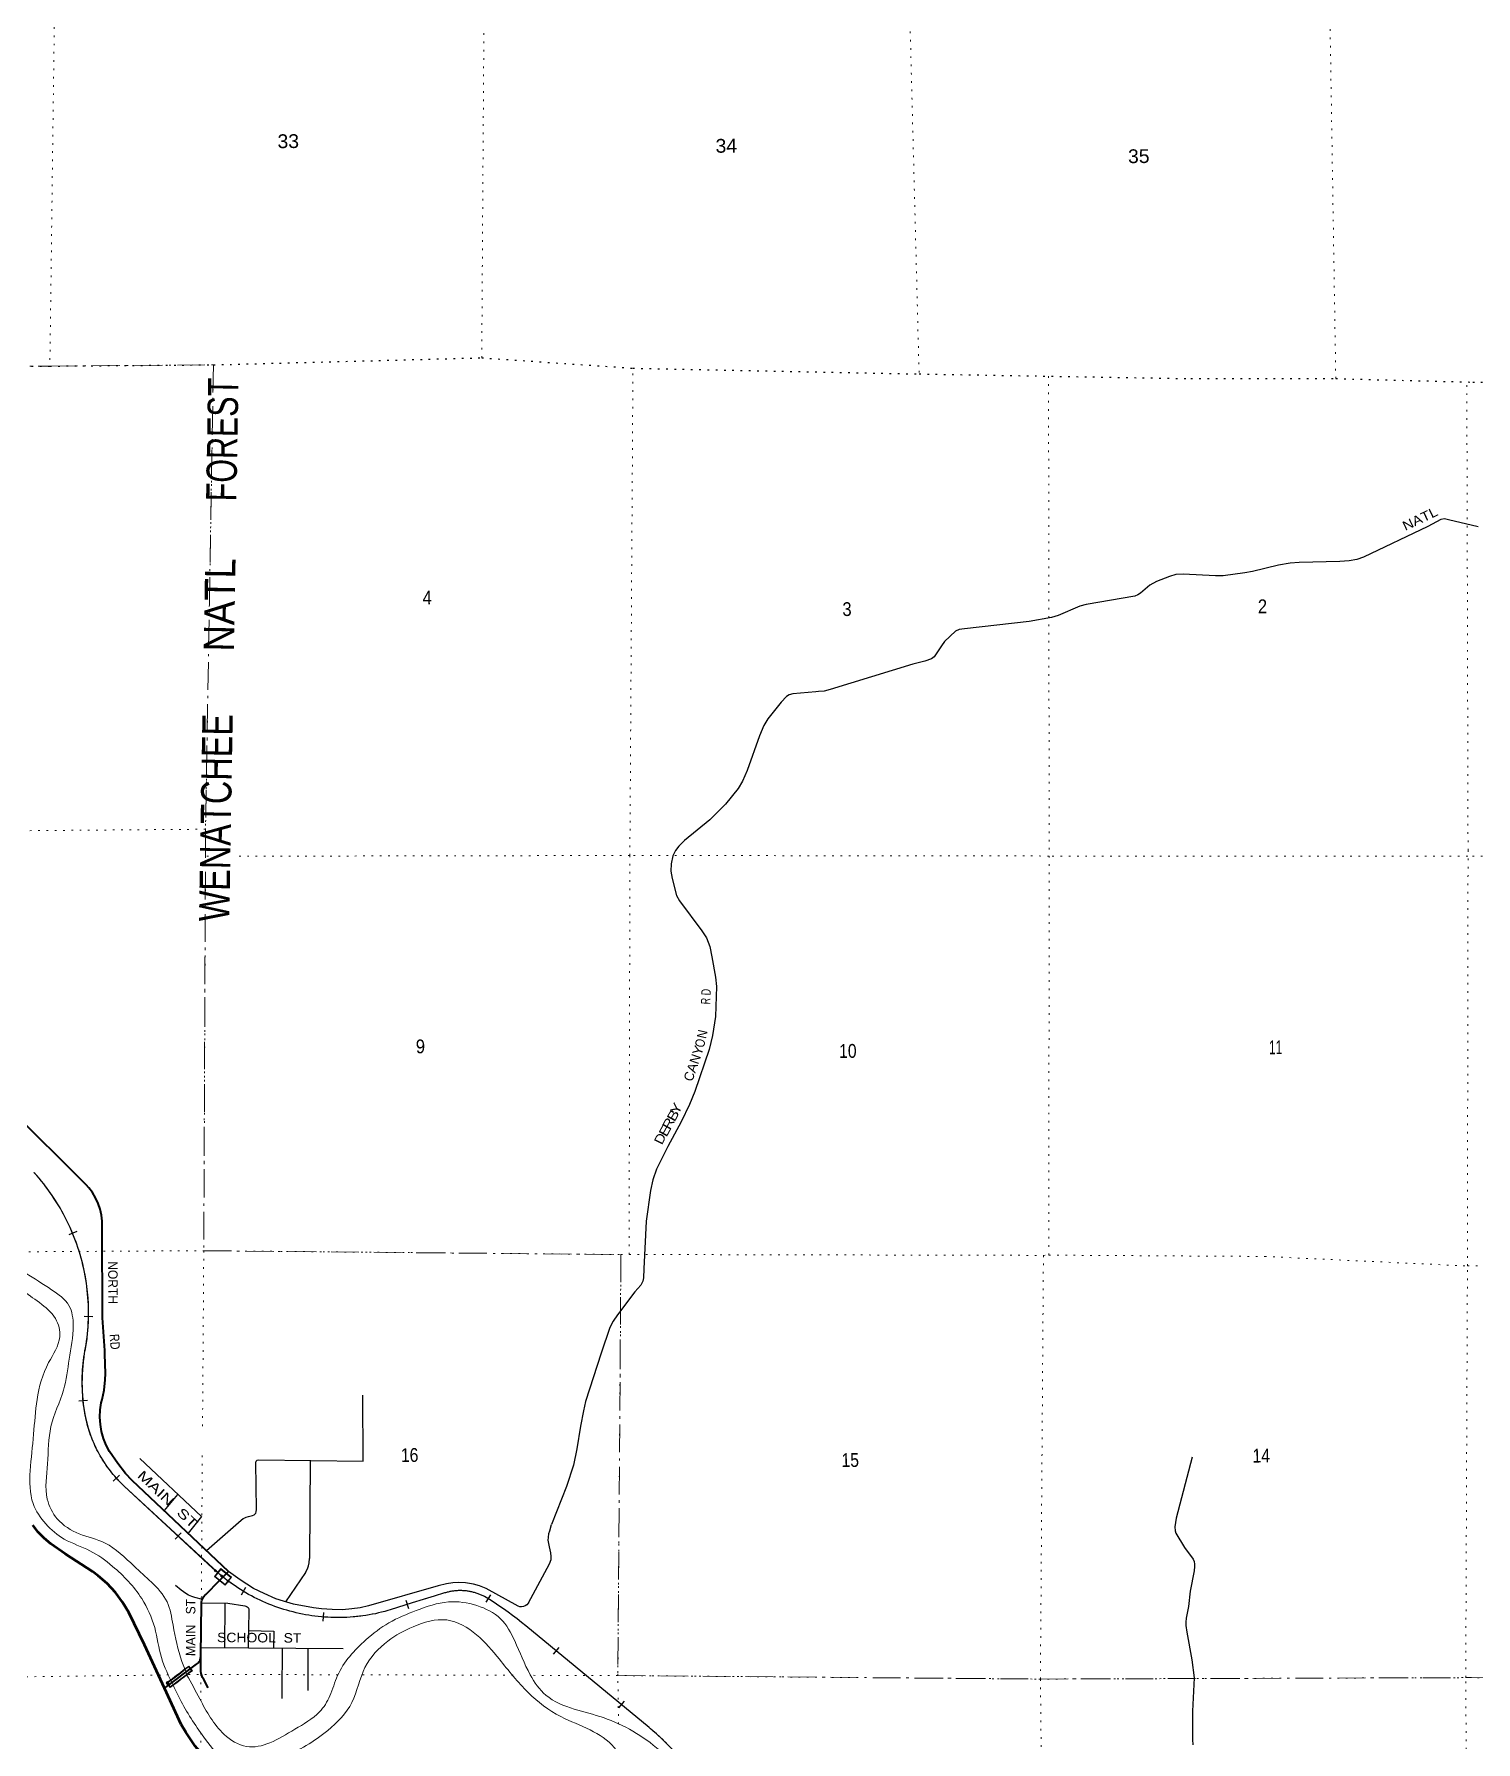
# Model space of a CAD drawing. Header units: feet. Extents: x -3 to 248627, y 0 to 184934.
# Drawn here: x 96546 to 114828, y 24330 to 45987 of the extents above; entities that cross this region are included whole.
import ezdxf
from ezdxf.enums import TextEntityAlignment as Align

# ---------------------------------------------------------------- set-up
doc = ezdxf.new("R2010")
doc.units = ezdxf.units.FT
doc.header["$LTSCALE"] = 70
doc.header["$PDMODE"] = 32
doc.header["$PDSIZE"] = 35
doc.linetypes.add('DOT_DASHED', pattern=[7.7, 5, -1.2, 0.3, -1.2])
doc.linetypes.add('DOTTED', pattern=[1.5, 0.3, -1.2])
for name, color, linetype, lineweight in [('20', 7, 'Continuous', 70), ('26', 7, 'Continuous', 40), ('27', 7, 'Continuous', 35), ('29', 7, 'Continuous', 25), ('30', 7, 'Continuous', 35), ('34', 7, 'Continuous', 25), ('39', 7, 'Continuous', 13), ('44', 7, 'DOT_DASHED', 13), ('6', 7, 'DOTTED', 25), ('61', 7, 'Continuous', 13), ('7', 7, 'DOTTED', 13)]:
    doc.layers.add(name, color=color, linetype=linetype, lineweight=lineweight)

msp = doc.modelspace()

# ---------------------------------------------------------------- linework, layer by layer
at = {"layer": '20'}
for points in [[(98198.59, 25009.4), (97944.77, 25560.88), (97745.75, 25969.46), (97667.88, 26100.96), (97576.69, 26223.59), (97473.19, 26336.02), (97358.5, 26437.02), (97284.97, 26491.56), (96940.99, 26713.68), (96756.91, 26839.8), (96672.86, 26910.95), (96596.7, 26990.5), (96529.27, 27077.57)], [(102273.07, 21227.98), (100998.24, 22287.53), (99083.5, 23807.65), (98880.79, 23970.65), (98726.49, 24115.97), (98588.23, 24276.62), (98467.51, 24450.84), (98409.95, 24550.17), (98198.59, 25009.4)]]:
    msp.add_lwpolyline(points, dxfattribs=at)
at = {"layer": '26'}
for p, q in [((98198.44, 25009.29), (98198.59, 25009.4)), ((98198.59, 25009.4), (98246.11, 25045.14))]:
    msp.add_line(p, q, dxfattribs=at)
for points in [[(98890.78, 26372.28), (99008.57, 26491.77), (97789.4, 27645.69), (97705.59, 27734.2), (97605.7, 27861.24), (97502.69, 28011.21), (97460.13, 28092.47), (97426.29, 28177.72), (97401.55, 28266.05), (97386.17, 28356.48), (97380.34, 28448.02), (97384.1, 28539.66), (97397.43, 28630.42), (97406.65, 28671.27), (97432, 28788.02), (97448.37, 28920.17), (97451.54, 29002.65), (97443.73, 29244.74), (97442.83, 29270.73), (97441.11, 29294.74), (97411.76, 29706.06), (97409.32, 30855.93), (97408.18, 30933.29), (97398.95, 31010.11), (97381.75, 31085.54), (97356.76, 31158.76), (97324.25, 31228.97), (97284.58, 31295.39), (97238.18, 31357.3), (97205.41, 31394.01), (96236.73, 32355.98)], [(98661.16, 25413.43), (98661.22, 25419.97), (98666.91, 26085.21), (98669.41, 26103.99), (98673.85, 26122.41), (98680.2, 26140.25), (98688.37, 26157.34), (98698.29, 26173.48), (98709.84, 26188.5), (98722.89, 26202.22), (98725.72, 26204.84), (98890.78, 26372.28)], [(98246.11, 25045.14), (98554.75, 25277.25), (98606.59, 25316.23), (98617.14, 25324.41), (98626.78, 25333.64), (98635.4, 25343.84), (98642.91, 25354.87), (98649.22, 25366.63), (98650.58, 25369.97), (98661.16, 25413.43)], [(98752.53, 25013.22), (98695.77, 25119.11), (98682.83, 25144.33), (98672.6, 25170.76), (98665.19, 25198.11), (98660.68, 25226.09), (98659.11, 25254.39), (98659.14, 25258.88), (98659.12, 25369.97), (98661.16, 25413.43)]]:
    msp.add_lwpolyline(points, dxfattribs=at)
at = {"layer": '29'}
for p, q in [((100718.63, 27888.13), (100715.53, 28726.73)), ((99364.76, 27275.25), (99356.5, 27868.61)), ((99391.45, 27906.99), (100718.63, 27888.13)), ((100044.86, 27896.58), (100038.92, 26654.81)), ((98364.8, 27468.28), (98193.24, 27263.75)), ((98733.01, 26755.3), (99169.35, 27140.35)), ((99987.88, 26479.48), (99734.64, 26106.96)), ((102815.57, 26093.24), (103081.71, 26588.19)), ((98965.47, 26090.81), (98959.96, 25527.7)), ((99269.45, 25997.26), (99260.87, 25522.23)), ((98664.29, 25524.76), (100465.55, 25511.92)), ((100016.13, 25510.29), (100017.84, 24981.42))]:
    msp.add_line(p, q, dxfattribs=at)
for points in [[(114858.1, 39737.41), (114480.98, 39828.97), (114432.68, 39838.83), (114384.83, 39830.33), (114221.18, 39743.13), (113405.13, 39353.14), (113320.69, 39326.59), (113221.97, 39309.15), (113104.56, 39301.1), (112585.93, 39287.59), (112474.67, 39276.16), (112325.81, 39251.8), (111995.87, 39173.48), (111897.71, 39153.35), (111622.97, 39116.7), (111527.59, 39118.27), (111117.44, 39138.69), (111022.79, 39132.88), (110945.27, 39109.37), (110776.76, 39043.38), (110695.23, 38998.52), (110575.28, 38896.76), (110540.48, 38876.59), (110503.87, 38861.08), (109884.76, 38755.63), (109805.75, 38732.22), (109533.09, 38616.33), (109446.2, 38589.64), (109162.15, 38537.67), (108344.36, 38445.88), (108274.76, 38438.55), (108231.67, 38415.26), (108089.77, 38282.76), (108052.65, 38229.84), (107957.89, 38092.15), (107924.92, 38066.49), (107840.67, 38033.5), (107689.7, 37995.13), (106642.36, 37675.71), (106565.86, 37655.93), (106492.59, 37648.6), (106458.3, 37646.44), (106166.57, 37622.93)], [(106166.57, 37622.93), (106121.78, 37608.53), (106084.56, 37585.47), (106020.76, 37514.53), (105850.62, 37301.73), (105799.23, 37218.38), (105744.29, 37088.92), (105588.33, 36649.12), (105528.09, 36514.35), (105474.91, 36422.13), (105311.87, 36223.51), (105113.38, 36024.89), (104794.38, 35762.42), (104721.73, 35689.72), (104680.96, 35634.74), (104643.76, 35565.58), (104624.25, 35464.49), (104618.95, 35370.51), (104638.43, 35280.06), (104693.38, 35061.94), (104730.58, 34996.32), (105014.14, 34613.27), (105070.86, 34524.6), (105113.38, 34414.65), (105141.75, 34286.97), (105187.83, 34028.05), (105198.45, 33911), (105184.27, 33527.95), (105147.07, 33288.55), (105106.29, 33109.43), (104925.55, 32577.42), (104858.18, 32414.26), (104749.95, 32191.65)], [(104749.95, 32191.65), (104581.73, 31882.25), (104439.95, 31591.42), (104392.11, 31458.41), (104361.98, 31321.86), (104305.26, 30931.72), (104276.91, 30328.76), (104273.38, 30215.26), (104262.73, 30172.7), (104237.94, 30123.05), (104163.49, 30037.93), (103943.73, 29747.09), (103887.04, 29665.51), (103844.49, 29583.94), (103738.15, 29257.63), (103539.69, 28647.58), (103511.31, 28527), (103475.87, 28335.47), (103426.24, 28044.63), (103383.71, 27838.92), (103298.64, 27569.37), (103108.1, 27086.35)], [(111230.46, 27941.72), (111029.69, 27166.74), (111012.29, 27055.86), (111014.12, 27006.38), (111022.36, 26976.12), (111132.26, 26792.83), (111242.16, 26646.21), (111255.9, 26615.98), (111261.39, 26584.82), (111261.39, 26555.49), (111256.81, 26499.58), (111205.53, 26242.98), (111183.55, 26045.03), (111154.24, 25898.4), (111150.58, 25848.93), (111150.58, 25806.77), (111161.57, 25722.45), (111227.51, 25370.54), (111256.81, 25143.27), (111234.83, 24718.05), (111234.83, 24358.81), (111237.61, 24290.1)], [(97886.08, 27921.33), (98666.21, 27188.77), (98497.96, 26976.28)], [(99356.5, 27868.61), (99362.14, 27888.18), (99368.34, 27897.05), (99375.43, 27903.26), (99391.45, 27906.99)], [(99169.35, 27140.35), (99196.88, 27160.64), (99216.38, 27171.28), (99234.99, 27178.37), (99266, 27188.13), (99314.74, 27199.65), (99334.23, 27209.41), (99344.86, 27218.27), (99355.5, 27230.69), (99362.59, 27248.42), (99364.76, 27275.25)], [(103081.71, 26588.19), (103101.07, 26640.99), (103101.96, 26680.89), (103097.53, 26726.11), (103080.69, 26805.02), (103065.63, 26889.26), (103066.51, 26922.07), (103072.72, 26970.84), (103084.24, 27007.19), (103108.1, 27086.35)], [(99987.88, 26479.48), (100010.79, 26525.31), (100024.52, 26562.11), (100032.06, 26600.68), (100038.92, 26654.81)], [(102685.12, 26052.2), (102276.11, 26273.02), (102193.7, 26307.61), (102116.61, 26329.77), (102016.48, 26344.85), (101932.3, 26351.05), (101856.98, 26348.4), (101776.34, 26333.32), (101670.01, 26308.49), (100783.9, 26053.12), (100680.23, 26030.97), (100574.77, 26017.65), (100456.93, 26006.15), (100326.66, 26007.01), (100191.98, 26015.9), (100089.18, 26028.29), (99833.98, 26077.95), (99706.39, 26115.21), (99610.68, 26145.34), (99463.59, 26209.2), (99327.13, 26276.57), (99160.54, 26382.97), (99008.57, 26491.77)], [(98681.16, 26134.83), (98581.94, 26161.32), (98546.94, 26173.28), (98503.96, 26190.58), (98468.96, 26210.52), (98412.25, 26253.09), (98340, 26312.75)], [(98666.24, 26090.82), (99002.5, 26089.96), (99216.07, 26055.4)], [(99216.07, 26055.4), (99232.15, 26051.15), (99239.68, 26047.6), (99248.1, 26042.28), (99258.29, 26033.41), (99264.05, 26024.99), (99267.15, 26016.12), (99269.45, 25997.26)], [(102815.57, 26093.24), (102793.59, 26065.53), (102774.1, 26053.11), (102752.83, 26046.02), (102728.02, 26042.47), (102704.98, 26044.25), (102685.12, 26052.2)], [(99266.28, 25744.14), (99584.25, 25735.12), (99581.76, 25520.37)], [(99692.26, 25515.82), (99690.89, 25337.87), (99687.23, 25139.77), (99685.39, 24879.32)]]:
    msp.add_lwpolyline(points, dxfattribs=at)
at = {"layer": '34'}
for p, q in [((97086.31, 30802.52), (96984.28, 30759.82)), ((97289.63, 29720.64), (97179.04, 29722.82)), ((97224.55, 28660.27), (97114.45, 28649.6)), ((97629.62, 27710.41), (97547.66, 27636.13)), ((98409.87, 26982.14), (98334.72, 26900.98)), ((99225.91, 26286.69), (99169.53, 26191.53)), ((101258.34, 26125.39), (101292.87, 26020.31)), ((102332.1, 26193.91), (102274.71, 26099.36)), ((100214.74, 25970.66), (100205.65, 25860.43)), ((103197.88, 25527.31), (103127.55, 25441.94)), ((104027.07, 24847.55), (103956.74, 24762.18))]:
    msp.add_line(p, q, dxfattribs=at)
at = {"layer": '34', "lineweight": 13}
for p, q in [((97688.99, 27573.17), (98810.25, 26534.95)), ((98831.18, 26425.24), (98913.06, 26526.89)), ((98831.51, 26425.65), (98968.13, 26315.6)), ((98913.06, 26526.89), (99049.68, 26416.84)), ((98967.8, 26315.19), (99049.68, 26416.84)), ((102782.46, 25800.24), (104344.74, 24513.14))]:
    msp.add_line(p, q, dxfattribs=at)
at = {"layer": '34'}
for points in [[(97159.07, 28764.03), (97157.13, 28804.47), (97155.88, 28844.78), (97155.4, 28885.4), (97155.84, 28925.83), (97156.72, 28966.15), (97158.38, 29006.79), (97160.67, 29047.07), (97163.69, 29087.43), (97167.68, 29127.82), (97172.06, 29167.89), (97177.17, 29208.05), (97183.24, 29248.24), (97189.72, 29288.11), (97196.87, 29327.84), (97204.98, 29367.56), (97211.71, 29413.3), (97217.37, 29458.95), (97222.24, 29504.73), (97226.61, 29550.84), (97229.92, 29596.86), (97232.4, 29642.73), (97234.39, 29688.95), (97235.3, 29735.06), (97235.39, 29781.03), (97234.73, 29827.39), (97233.21, 29873.35), (97231.17, 29919.38), (97228.08, 29965.57), (97224.12, 30011.36), (97219.4, 30057.27), (97214.09, 30103), (97207.75, 30148.89), (97200.8, 30194.33), (97192.82, 30239.93), (97184.22, 30285.11), (97174.85, 30330.39), (97164.6, 30375.27), (97153.54, 30420.01), (97141.91, 30464.56), (97129.2, 30509.02), (97115.93, 30553.29), (97101.79, 30597.18), (97087.09, 30640.87), (97071.26, 30684.19), (97054.87, 30727.34), (97037.88, 30770.04), (97020.07, 30812.61), (97001.4, 30854.77), (96981.89, 30896.79), (96962.04, 30938.33), (96941.08, 30979.5), (96919.51, 31020.24), (96897.38, 31060.79), (96874.6, 31100.64), (96850.74, 31140.39), (96826.54, 31179.65), (96801.44, 31218.26), (96776.03, 31256.63), (96749.5, 31294.65), (96722.58, 31331.92), (96695.07, 31368.75), (96666.74, 31405.44), (96637.71, 31441.16), (96608.39, 31476.67), (96578.16, 31511.51), (96547.38, 31546.16), (96545.26, 31548.37)], [(100832.92, 25947.39), (100793.1, 25940.21), (100753.09, 25933.51), (100713.23, 25927.64), (100672.84, 25922.58), (100632.6, 25918.01), (100592.33, 25914.42), (100552.06, 25911.17), (100511.41, 25908.88), (100471.09, 25907.27), (100430.74, 25906.31), (100390.04, 25905.99), (100349.63, 25906.67), (100309.22, 25907.68), (100268.77, 25909.67), (100228.14, 25912.15), (100187.98, 25915.46), (100147.63, 25919.6), (100107.44, 25924.22), (100067.2, 25929.5), (100027.28, 25935.77), (99987.18, 25942.54), (99947.38, 25949.97), (99907.72, 25958.23), (99868.36, 25967.15), (99828.98, 25976.72), (99789.76, 25986.8), (99750.82, 25997.86), (99712.04, 26009.43), (99673.4, 26021.82), (99634.91, 26034.71), (99596.87, 26048.44), (99558.99, 26062.65), (99521.41, 26077.54), (99483.98, 26093.26), (99447.02, 26109.48), (99410.04, 26126.35), (99373.69, 26143.9), (99337.33, 26162.11), (99301.59, 26181), (99266.01, 26200.38), (99230.9, 26220.28), (99195.93, 26240.99), (99161.59, 26262.39), (99127.58, 26284.12), (99093.69, 26306.67), (99060.46, 26329.58), (99027.53, 26353.15), (98995.07, 26377.55), (98963.1, 26402.14), (98931.42, 26427.4), (98900.23, 26453.49), (98869.51, 26479.76), (98839.27, 26506.53), (98809.5, 26534.14), (97688.24, 27572.37), (97667.16, 27592.39), (97646.66, 27612.8), (97626.51, 27633.55), (97606.45, 27654.67), (97586.98, 27676.16), (97567.97, 27697.89), (97549.07, 27719.98), (97530.73, 27742.45), (97512.86, 27765.16), (97495.22, 27788.35), (97478.15, 27811.68), (97461.32, 27835.24), (97444.93, 27859.29), (97429.13, 27883.48), (97413.68, 27908.03), (97398.57, 27932.71), (97383.92, 27957.87), (97369.74, 27983.05), (97356.01, 28008.71), (97342.75, 28034.38), (97329.83, 28060.43), (97317.49, 28086.6), (97305.62, 28113.03), (97294.1, 28139.58), (97283.15, 28166.5), (97272.55, 28193.56), (97262.54, 28220.75), (97252.87, 28248.07), (97243.89, 28275.64), (97235.28, 28303.34), (97227.12, 28331.05), (97219.44, 28359.02), (97212.32, 28387.13), (97205.69, 28415.48), (97199.39, 28443.71), (97193.8, 28472.23), (97188.69, 28500.72), (97187.56, 28506.97), (97184.91, 28522.6), (97178.89, 28562.73), (97173.54, 28602.7), (97168.74, 28643.04), (97164.84, 28683.19), (97161.5, 28723.7), (97159.07, 28764.01)], [(104563.62, 24311.48), (104522.08, 24352.16), (104480, 24392.46), (104436.82, 24431.98), (104393.2, 24470.38), (104348.74, 24508.22), (104344.03, 24512.3), (102781.76, 25799.39), (102726.88, 25844.71), (102670.94, 25889.21), (102613.79, 25932.52), (102556.57, 25974.92), (102498.39, 26016.47), (102439, 26056.83), (102379.54, 26096.27), (102319.46, 26134.66), (102258.2, 26171.84), (102249.75, 26176.18), (102239.27, 26181.38), (102228.75, 26186.29), (102218.17, 26191.11), (102207.46, 26195.7), (102196.64, 26200.17), (102185.85, 26204.36), (102174.9, 26208.37), (102163.91, 26212.24), (102152.85, 26215.93), (102141.74, 26219.34), (102130.52, 26222.63), (102119.3, 26225.72), (102108.01, 26228.58), (102096.71, 26231.23), (102085.32, 26233.7), (102073.91, 26236.04), (102062.45, 26238.08), (102050.97, 26239.96), (102039.42, 26241.62), (102027.85, 26243.14), (102016.29, 26244.38), (102004.71, 26245.46), (101993.12, 26246.34), (101981.46, 26246.99), (101969.86, 26247.45), (101958.17, 26247.74), (101946.57, 26247.78), (101934.87, 26247.65), (101923.26, 26247.26), (101911.62, 26246.73), (101900.04, 26246), (101888.4, 26245.04), (101876.83, 26243.84), (101865.3, 26242.5), (101853.7, 26240.93), (101842.22, 26239.19), (101830.75, 26237.25), (101819.29, 26235.02), (101807.92, 26232.68), (101796.55, 26230.14), (101785.2, 26227.32), (101773.96, 26224.4), (101762.77, 26221.28), (101751.58, 26217.89), (101616.78, 26178.69), (101339.08, 26094.45), (101061.9, 26003.36), (101030.06, 25994.06), (100991.01, 25983.3), (100951.76, 25973.34), (100912.18, 25964.04), (100872.73, 25955.22), (100832.92, 25947.39)]]:
    msp.add_lwpolyline(points, dxfattribs=at)
at = {"layer": '34', "lineweight": 13}
msp.add_lwpolyline([(98842.76, 26426.86), (98914.27, 26515.63), (99038.42, 26415.62), (98966.91, 26326.85)], close=True, dxfattribs=at)
for centre, radius, start, end in [((94592.55, 29767.47), 2643.96, 351.2962, 42.3651), ((99474.42, 28891.16), 2317.81, 168.14354, 189.5362), ((98825.69, 28783.14), 1660.15, 189.56889, 226.78811), ((100397.03, 28226.42), 2319.25, 226.82905, 286.65048), ((106357.03, 10195.79), 16671.97, 106.03698, 108.51945), ((101949.06, 25580.59), 668.29, 62.39423, 107.21546), ((100152.81, 22658.05), 4097.37, 50.07466, 59.07134), ((102200.73, 21948.18), 3343.02, 35.00192, 50.10828)]:
    msp.add_arc(centre, radius, start, end, dxfattribs=at)
at = {"layer": '34', "linetype": 'DOTTED', "lineweight": 100}
msp.add_arc((100772.49, 28757.8), 2969.01, 229.20006, 235.2727, dxfattribs=at)
at = {"layer": '39'}
for points in [[(93096.36, 34032.11), (93362.98, 33937.79), (93556.85, 33823.53), (93719.54, 33624.66), (94073.66, 32797.88), (94321.64, 32136.47), (94465.21, 31851.12), (94782.16, 31120.24), (94932.81, 30921.24), (95175.6, 30737.28), (95429.4, 30647.74), (95754.84, 30613.14), (96105.54, 30470.48), (96768.13, 30062.34), (96987, 29864.08), (97041.95, 29607.87), (96990.4, 29181.97), (96918.39, 28791.97), (96758.89, 28328.79), (96715.86, 27856.84), (96712.7, 27409.4), (96839.84, 27157.98), (97118.81, 26968.4), (97445.14, 26851.55), (97813.53, 26558.6), (98032.43, 26356.33), (98231.8, 26105.69), (98307.26, 25809.57), (98420.62, 25349.35), (98484, 25177.69)], [(93097.48, 33854.61), (93324.77, 33760.83), (93527.94, 33530.29), (93955.46, 32595.97), (94202.96, 31978.7), (94405.15, 31469.27), (94602.38, 31046.07), (94789.32, 30831.41), (95089.13, 30569.82), (95451.5, 30461.39), (95768.8, 30436.74), (96148.35, 30224.17), (96613.38, 29900.16), (96816.24, 29697.72), (96870.93, 29465.58), (96730.01, 29139.03), (96582.59, 28671.97), (96539.24, 28230.11), (96496.1, 27768.19), (96532.74, 27351.28), (96692.05, 27094.19), (96926.9, 26902.12), (97253.58, 26753.17), (97540.66, 26555.65), (97910.31, 26146.35), (98074.83, 25778.97), (98159.23, 25398.68), (98310.65, 25047.23)], [(98484, 25177.69), (98646.51, 24874.29), (98956.4, 24424.22), (99238.99, 24270.79), (99533.46, 24316.11), (99850.61, 24490.07), (100165.26, 24710.16), (100295.49, 24912.2), (100393.02, 25170.07), (100753.29, 25623.38), (101043.9, 25839.19), (101391.34, 25995.43), (101799.5, 26104.18), (102161.19, 26057.94), (102459.98, 25890.63), (102639.59, 25611.7), (102836.91, 25180.47), (103036.36, 24921.81), (103395.45, 24745.12), (103765.84, 24636.78), (104478.68, 24221.16), (104748.9, 23913.11), (104898.16, 23473.34), (105070.92, 23085.98), (105266.28, 22835.3), (105763.94, 22463.5), (105944.82, 22214.53), (106055.07, 21892.85), (106210.41, 21262.54), (106619.29, 20197.61), (106980.13, 19306.7), (107150.84, 18923.33), (107205.76, 18671.13), (107194.37, 18241.66), (107165.46, 17948.42), (107017.47, 17533.52), (106963.73, 17308.23), (107082.11, 17124.93), (107340.27, 17003.34), (107616.11, 16965.13), (107827.8, 16959.83), (107949.77, 16968.52)], [(98310.65, 25047.23), (98410.09, 24841.64), (98720.33, 24359.47), (98982.09, 24091.45), (99329.8, 24039.04), (99701.97, 24135.35), (100268.15, 24474.53), (100575.29, 24830.97), (100741.03, 25274.15), (101030.36, 25608.32), (101353.44, 25790.38), (101777.91, 25875.23), (102157.2, 25686.73), (102445.5, 25376.86), (102811.26, 24955.48), (103223.91, 24650.98), (103598.99, 24480.49), (103902.38, 24259.07), (104037.13, 24045.85), (104153.33, 23694), (104309.25, 23378.69), (104653.38, 23101.53), (104900.8, 22861.44), (105412.09, 22527.91), (105791.02, 22186.93), (105882.22, 21919.07), (105971.11, 21310.11), (106077.8, 20725.42), (106234.64, 20141.28), (106411.86, 19713.85), (106673.9, 19235.17), (106827.52, 18763.34), (106884.66, 18306.52), (106757.47, 17823.63), (106541.62, 17375.89), (106400.81, 17207.31)]]:
    msp.add_spline(points, degree=3, dxfattribs=at)
at = {"layer": '44'}
msp.add_lwpolyline([(93065.11, 41740.99), (93362.35, 41746.35), (96745.1, 41776.95), (98819.71, 41793.38), (98719.21, 35903.77), (98697.07, 30558.72), (103986.92, 30509.64), (103948.66, 25170.43), (109306.68, 25126.1), (114774.44, 25144.37), (120016.05, 25089.74), (120011.44, 19800.86), (120000.83, 17140.75), (124219.61, 17706.45)], dxfattribs=at)
at = {"layer": '6'}
msp.add_lwpolyline([(93065.11, 41740.99), (93362.35, 41746.35), (96745.1, 41776.95), (98819.71, 41793.38), (102221.88, 41882.37), (104139.59, 41750.65), (107768.26, 41677.57), (111214.18, 41618.57), (113052.2, 41618.4), (114788.43, 41574.21), (118414.04, 41592.17), (119967.16, 41588.92), (123742.77, 41657.87), (124087.87, 41648.76)], dxfattribs=at)
at = {"layer": '61'}
for p, q in [((98504.43, 25279.85), (98540.89, 25233.22)), ((98505.99, 25290.85), (98552.19, 25231.77)), ((98269.66, 25017.79), (98224.69, 25078.02)), ((98271.31, 25028.95), (98235.91, 25076.36))]:
    msp.add_line(p, q, dxfattribs=at)
for centre, radius, start, end in [((90068.65, 36132.78), 13737.86, 306.41938, 307.88945), ((90068.65, 36132.78), 13745.86, 306.4529, 307.85724), ((90069.53, 36133.22), 13812.86, 306.41712, 307.88945), ((90069.53, 36133.22), 13804.86, 306.45012, 307.85396)]:
    msp.add_arc(centre, radius, start, end, dxfattribs=at)
msp.add_point((98235.91, 25076.36), dxfattribs=at)
at = {"layer": '7'}
for p, q in [((113052.2, 41618.4), (112979.21, 46151.5)), ((96801.27, 46076.23), (96745.1, 41776.95)), ((102221.88, 41882.37), (102249.47, 46100.28)), ((107653.31, 46125.44), (107768.26, 41677.57)), ((98755.27, 35560.76), (98718.93, 35560.69)), ((102619.78, 25174.24), (100696.52, 25179.77))]:
    msp.add_line(p, q, dxfattribs=at)
for points in [[(98819.71, 41793.38), (98719.21, 35903.77), (98718.93, 35560.69), (98697.07, 30558.72), (98680.81, 28254.5)], [(104091.25, 30510.77), (104100.44, 35570.79), (104139.59, 41750.65)], [(109409.92, 41651.2), (109417.92, 35564.14), (109412.76, 30502.16)], [(114694.12, 12319.49), (114683.67, 14478.63), (114733.91, 19823.99), (114700.11, 25146.36), (114721.63, 30365.01), (114729.32, 35635.75), (114714.1, 41576.2)], [(124118.71, 36044.81), (120056.15, 35619.1), (114727.33, 35561.42), (109417.92, 35564.14), (104100.44, 35570.79), (99107.44, 35561.42)], [(98719.21, 35903.77), (93350.11, 35859.7), (93089.36, 35864.51)], [(95954.71, 30542.47), (98697.07, 30558.72), (103986.92, 30509.64), (104091.25, 30510.77), (109344.57, 30499.42), (109412.76, 30502.16), (112151.91, 30485.66), (114721.63, 30365.01), (117534.27, 30417.52), (120069.33, 30346.65), (124147.64, 30788.42)], [(103955.84, 24552.93), (103948.66, 25170.43), (103986.92, 30509.64)], [(109344.57, 30499.42), (109306.68, 25126.1), (109364.57, 19801.98), (109367.81, 16885.75)], [(98678.72, 27959.75), (98659.15, 25187.41), (98658.79, 24853.35)], [(98251.35, 25179.01), (93360.6, 25114.01), (93133.68, 25125.84)], [(100398.96, 25180.63), (98733.48, 25185.42), (98486.62, 25182.14)], [(120016.05, 25089.74), (114774.44, 25144.37), (109306.68, 25126.1), (103948.66, 25170.43), (102840.61, 25173.61)], [(98658.35, 24448.25), (98653.32, 19818.46), (98729.28, 14566.83), (98827.55, 9146.77)]]:
    msp.add_lwpolyline(points, dxfattribs=at)

# ---------------------------------------------------------------- texts
at = {"layer": '27'}
for s, rotation, width, p in [('NORTH', 270.122, 0.95, (97484.42, 30425.08)), ('RD', 274.082, 0.85, (97502.16, 29497.97)), ('MAIN  ST', 316.575, 1.4, (97845.28, 27696.07)), ('ST', 89.51, 0.95, (98590.37, 25946.9))]:
    msp.add_text(s, height=120, rotation=rotation, dxfattribs=dict(at, width=width)).set_placement(p)
msp.add_text('MAIN', height=120, rotation=89.51, dxfattribs=at).set_placement((98588.73, 25415.63))
at = {"layer": '30'}
for s, rotation, width, p in [('NATL', 25.543, 1.15, (113934.49, 39685.84)), ('SCHOOL  ST', 359.592, 1.1, (98865.19, 25594.93))]:
    msp.add_text(s, height=120, rotation=rotation, dxfattribs=dict(at, width=width)).set_placement(p)
for s, rotation, width, p in [('D', 87.88, 0.7, (105125.64, 33836.38)), ('R', 87.88, 0.7, (105121.41, 33722.07)), ('N', 77.174, 0.9, (105076.12, 33292.23)), ('Y', 71.236, 1.1, (105022.1, 33079.21)), ('O', 77.174, 0.85, (105050.31, 33178.85)), ('A', 71.236, 1.1, (104947.75, 32860.36)), ('B', 61.467, 1.3, (104700.34, 32245.56)), ('Y', 64.072, 1.25, (104742.51, 32336.44)), ('E', 61.467, 1.3, (104597.22, 32052.81)), ('R', 61.467, 1.2, (104642.04, 32143.24)), ('D', 64.011, 1.15, (104537.7, 31953.51))]:
    msp.add_text(s, height=120, rotation=rotation, dxfattribs=dict(at, width=width)).set_placement(p, align=Align.CENTER)
for s, p in [('N', (104985.15, 32970.45)), ('C', (104910.34, 32750.26))]:
    msp.add_text(s, height=120, rotation=71.236, dxfattribs=at).set_placement(p, align=Align.CENTER)
at = {"layer": '44'}
for s, width, p in [('FOREST', 0.75, (99110.68, 40059.92)), ('NATL', 0.9, (99080.2, 38154.98)), ('WENATCHEE', 0.8, (99020.25, 34732.02))]:
    msp.add_text(s, height=385, rotation=89.022, dxfattribs=dict(at, width=width)).set_placement(p)
at = {"layer": '7'}
for s, width, p in [('33', 1.05, (99632.6, 44540.8)), ('34', 1.05, (105187.41, 44482.55)), ('35', 1.05, (110417.97, 44350.57)), ('4', 0.9, (101473.33, 38754.46)), ('3', 0.9, (106796.35, 38607.43)), ('2', 0.9, (112065.22, 38642.39)), ('9', 0.9, (101386.75, 33061.61)), ('10', 0.85, (106754.95, 33003.35)), ('11', 0.65, (112206.29, 33050.32)), ('16', 0.85, (101197.85, 27878.57)), ('15', 0.85, (106785.28, 27815.36)), ('14', 0.85, (111997.73, 27871.78))]:
    msp.add_text(s, height=175, rotation=0.62, dxfattribs=dict(at, width=width)).set_placement(p)

doc.saveas('drawing.dxf')
